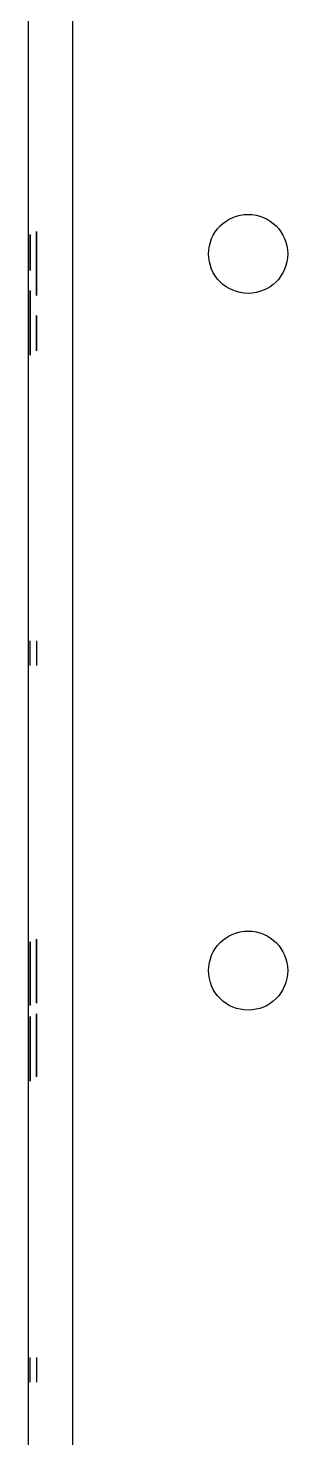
# Model space of a CAD drawing. Extents: x 8 to 102, y 11 to 162.
# Drawn here: x 65.576 to 66.209, y 100.219 to 103.661 of the extents above; entities that cross this region are included whole.
import ezdxf

# ---------------------------------------------------------------- set-up
doc = ezdxf.new("R2010")
doc.units = 0
doc.header["$MEASUREMENT"] = 0
doc.layers.add('TFR-TRI3', color=7, linetype='CONTINUOUS')

msp = doc.modelspace()

# ---------------------------------------------------------------- linework, layer by layer
at = {"layer": 'TFR-TRI3', "color": 113, "linetype": 'CONTINUOUS'}
for p, q in [((65.6848, 11.26), (65.6848, 107.017)), ((65.5763, 104.5872), (65.5763, 13.6943))]:
    msp.add_line(p, q, dxfattribs=at)
at = {"layer": 'TFR-TRI3', "color": 3, "linetype": 'CONTINUOUS'}
for p, q in [((65.5813, 103.1574), (65.5813, 103.1282)), ((65.5813, 103.1385), (65.5813, 103.1574)), ((65.5963, 103.1571), (65.5963, 103.1644)), ((65.5963, 103.1644), (65.5963, 103.1341)), ((65.5963, 103.1593), (65.5963, 103.1365)), ((65.5963, 103.1322), (65.5963, 103.1593)), ((65.5963, 103.1412), (65.5963, 103.1571)), ((65.5813, 103.1283), (65.5813, 103.1385)), ((65.5813, 103.1126), (65.5813, 103.1283)), ((65.5813, 103.1282), (65.5813, 103.116)), ((65.5963, 103.118), (65.5963, 103.1412)), ((65.5963, 103.1365), (65.5963, 103.0196)), ((65.5963, 103.1341), (65.5963, 103.1285)), ((65.5963, 103.1246), (65.5963, 103.1322)), ((65.5963, 103.1285), (65.5963, 103.1185)), ((65.5963, 103.1261), (65.5963, 103.1044)), ((65.5963, 103.1135), (65.5963, 103.1261)), ((65.5963, 103.1145), (65.5963, 103.1246)), ((65.5813, 103.116), (65.5813, 103.1005)), ((65.5813, 103.0927), (65.5813, 103.1126)), ((65.5813, 103.1005), (65.5813, 103.0843)), ((65.5813, 103.0698), (65.5813, 103.0927)), ((65.5963, 103.1185), (65.5963, 103.105)), ((65.5963, 103.0889), (65.5963, 103.118)), ((65.5963, 103.1026), (65.5963, 103.1145)), ((65.5963, 103.0196), (65.5963, 103.1135)), ((65.5963, 103.105), (65.5963, 103.0889)), ((65.5963, 103.1044), (65.5963, 103.0817)), ((65.5963, 103.0894), (65.5963, 103.1026)), ((65.5963, 103.0691), (65.5963, 103.0894)), ((65.5963, 103.0539), (65.5963, 103.0889)), ((65.5963, 103.0889), (65.5963, 103.0697)), ((65.5813, 103.0843), (65.5813, 103.0698)), ((65.5963, 103.0817), (65.5963, 103.0533)), ((65.5963, 103.0697), (65.5963, 103.0536)), ((65.5963, 103.0531), (65.5963, 103.0691)), ((65.5963, 103.0272), (65.5963, 103.0539)), ((65.5963, 103.0536), (65.5963, 103.0428)), ((65.5963, 103.0533), (65.5963, 103.0297)), ((65.5963, 103.0427), (65.5963, 103.0531)), ((65.5813, 103.0149), (65.5813, 103.0203)), ((65.5813, 103.0203), (65.5813, 103.0156)), ((65.5963, 103.0428), (65.5963, 103.0392)), ((65.5963, 103.0392), (65.5963, 103.0427)), ((65.5963, 103.0297), (65.5963, 103.0139)), ((65.5963, 103.0132), (65.5963, 103.0272)), ((65.5813, 103.0156), (65.5813, 103.0015)), ((65.5813, 102.9989), (65.5813, 103.0149)), ((65.5813, 103.0092), (65.5813, 102.9142)), ((65.5813, 102.8909), (65.5813, 103.0092)), ((65.5813, 103.0015), (65.5813, 102.9744)), ((65.5813, 102.9751), (65.5813, 102.9989)), ((65.5813, 102.9857), (65.5813, 102.9893)), ((65.5813, 102.9893), (65.5813, 102.9858)), ((65.5813, 102.9858), (65.5813, 102.9753)), ((65.5813, 102.9747), (65.5813, 102.9857)), ((65.5963, 103.0139), (65.5963, 103.0086)), ((65.5963, 103.0086), (65.5963, 103.0132)), ((65.5813, 102.9753), (65.5813, 102.9591)), ((65.5813, 102.9464), (65.5813, 102.9751)), ((65.5813, 102.9585), (65.5813, 102.9747)), ((65.5813, 102.9744), (65.5813, 102.939)), ((65.5813, 102.9591), (65.5813, 102.9386)), ((65.5813, 102.939), (65.5813, 102.9585)), ((65.5963, 102.9453), (65.5963, 102.9597)), ((65.5963, 102.9597), (65.5963, 102.937)), ((65.5813, 102.9234), (65.5813, 102.9464)), ((65.5813, 102.939), (65.5813, 102.9096)), ((65.5813, 102.9228), (65.5813, 102.939)), ((65.5813, 102.9386), (65.5813, 102.9251)), ((65.5813, 102.9251), (65.5813, 102.9131)), ((65.5813, 102.9014), (65.5813, 102.9234)), ((65.5813, 102.9091), (65.5813, 102.9228)), ((65.5813, 102.9142), (65.5813, 102.9014)), ((65.5963, 102.9293), (65.5963, 102.9453)), ((65.5963, 102.937), (65.5963, 102.9173)), ((65.5963, 102.914), (65.5963, 102.9293)), ((65.5963, 102.9173), (65.5963, 102.9019)), ((65.5963, 102.9019), (65.5963, 102.914)), ((65.5813, 102.9131), (65.5813, 102.903)), ((65.5813, 102.9096), (65.5813, 102.8861)), ((65.5813, 102.899), (65.5813, 102.9091)), ((65.5813, 102.903), (65.5813, 102.8953)), ((65.5813, 102.8933), (65.5813, 102.899)), ((65.5813, 102.8953), (65.5813, 102.8678)), ((65.5813, 102.8627), (65.5813, 102.8933)), ((65.5813, 102.8678), (65.5813, 102.8909)), ((65.5813, 102.8861), (65.5813, 102.87)), ((65.5963, 102.8731), (65.5963, 102.9019)), ((65.5963, 102.9019), (65.5963, 102.8917)), ((65.5963, 102.8917), (65.5963, 102.8731)), ((65.5813, 102.87), (65.5813, 102.8627)), ((65.5813, 102.105), (65.5813, 102.165)), ((65.5813, 102.105), (65.5813, 102.165)), ((65.5963, 102.1651), (65.5963, 102.1051)), ((65.5963, 102.1651), (65.5963, 102.1051)), ((65.5963, 101.4367), (65.5963, 101.4064)), ((65.5963, 101.4294), (65.5963, 101.4367)), ((65.5813, 101.4299), (65.5813, 101.4278)), ((65.5813, 101.4286), (65.5813, 101.4299)), ((65.5813, 101.4246), (65.5813, 101.4286)), ((65.5813, 101.4278), (65.5813, 101.4214)), ((65.5813, 101.4182), (65.5813, 101.4246)), ((65.5813, 101.4214), (65.5813, 101.4106)), ((65.5813, 101.4098), (65.5813, 101.4182)), ((65.5813, 101.4106), (65.5813, 101.3957)), ((65.5813, 101.3992), (65.5813, 101.4098)), ((65.5813, 101.3999), (65.5813, 101.3965)), ((65.5813, 101.3965), (65.5813, 101.3999)), ((65.5813, 101.386), (65.5813, 101.3992)), ((65.5963, 101.4316), (65.5963, 101.4087)), ((65.5963, 101.4044), (65.5963, 101.4316)), ((65.5963, 101.4135), (65.5963, 101.4294)), ((65.5963, 101.3902), (65.5963, 101.4135)), ((65.5963, 101.4087), (65.5963, 101.2918)), ((65.5963, 101.4064), (65.5963, 101.4007)), ((65.5963, 101.3968), (65.5963, 101.4044)), ((65.5963, 101.4007), (65.5963, 101.3907)), ((65.5813, 101.3965), (65.5813, 101.3862)), ((65.5813, 101.3862), (65.5813, 101.3965)), ((65.5813, 101.3957), (65.5813, 101.3763)), ((65.5813, 101.3709), (65.5813, 101.3862)), ((65.5813, 101.3862), (65.5813, 101.3708)), ((65.5813, 101.3704), (65.5813, 101.386)), ((65.5813, 101.3763), (65.5813, 101.3524)), ((65.5813, 101.3524), (65.5813, 101.3709)), ((65.5813, 101.3708), (65.5813, 101.3521)), ((65.5813, 101.3524), (65.5813, 101.3704)), ((65.5963, 101.3857), (65.5963, 101.3983)), ((65.5963, 101.3983), (65.5963, 101.3766)), ((65.5963, 101.3868), (65.5963, 101.3968)), ((65.5963, 101.3907), (65.5963, 101.3772)), ((65.5963, 101.3612), (65.5963, 101.3902)), ((65.5963, 101.3749), (65.5963, 101.3868)), ((65.5963, 101.2918), (65.5963, 101.3857)), ((65.5963, 101.3772), (65.5963, 101.3612)), ((65.5963, 101.3766), (65.5963, 101.3539)), ((65.5963, 101.3616), (65.5963, 101.3749)), ((65.5813, 101.3287), (65.5813, 101.3524)), ((65.5813, 101.3524), (65.5813, 101.3217)), ((65.5813, 101.3339), (65.5813, 101.3524)), ((65.5813, 101.3521), (65.5813, 101.334)), ((65.5813, 101.334), (65.5813, 101.32)), ((65.5813, 101.3186), (65.5813, 101.3339)), ((65.5963, 101.3413), (65.5963, 101.3616)), ((65.5963, 101.3262), (65.5963, 101.3612)), ((65.5963, 101.3612), (65.5963, 101.3419)), ((65.5963, 101.3539), (65.5963, 101.3256)), ((65.5963, 101.3419), (65.5963, 101.3259)), ((65.5963, 101.3253), (65.5963, 101.3413)), ((65.5813, 101.3094), (65.5813, 101.3287)), ((65.5813, 101.3217), (65.5813, 101.2984)), ((65.5813, 101.32), (65.5813, 101.3087)), ((65.5813, 101.3083), (65.5813, 101.3186)), ((65.5813, 101.2944), (65.5813, 101.3094)), ((65.5813, 101.3087), (65.5813, 101.3049)), ((65.5813, 101.3049), (65.5813, 101.3083)), ((65.5813, 101.2984), (65.5813, 101.2808)), ((65.5963, 101.2995), (65.5963, 101.3262)), ((65.5963, 101.3259), (65.5963, 101.3151)), ((65.5963, 101.3256), (65.5963, 101.302)), ((65.5963, 101.3149), (65.5963, 101.3253)), ((65.5963, 101.3151), (65.5963, 101.3115)), ((65.5963, 101.3115), (65.5963, 101.3149)), ((65.5963, 101.302), (65.5963, 101.2861)), ((65.5963, 101.2855), (65.5963, 101.2995)), ((65.5813, 101.2836), (65.5813, 101.2944)), ((65.5813, 101.2771), (65.5813, 101.2836)), ((65.5813, 101.2808), (65.5813, 101.2749)), ((65.5813, 101.2749), (65.5813, 101.2771)), ((65.5963, 101.2861), (65.5963, 101.2808)), ((65.5963, 101.2808), (65.5963, 101.2855)), ((65.5813, 101.2478), (65.5813, 101.2431)), ((65.5813, 101.2424), (65.5813, 101.2478)), ((65.5813, 101.2431), (65.5813, 101.2289)), ((65.5813, 101.2264), (65.5813, 101.2424)), ((65.5813, 101.1184), (65.5813, 101.2366)), ((65.5813, 101.2366), (65.5813, 101.1417)), ((65.5813, 101.2289), (65.5813, 101.2019)), ((65.5963, 101.2541), (65.5963, 101.2519)), ((65.5963, 101.2482), (65.5963, 101.2541)), ((65.5963, 101.2519), (65.5963, 101.2455)), ((65.5963, 101.2308), (65.5963, 101.2482)), ((65.5963, 101.2455), (65.5963, 101.2348)), ((65.5963, 101.2348), (65.5963, 101.2199)), ((65.5963, 101.2077), (65.5963, 101.2308)), ((65.5813, 101.2025), (65.5813, 101.2264)), ((65.5813, 101.2132), (65.5813, 101.2168)), ((65.5813, 101.2168), (65.5813, 101.2133)), ((65.5813, 101.2133), (65.5813, 101.2028)), ((65.5813, 101.2022), (65.5813, 101.2132)), ((65.5813, 101.2028), (65.5813, 101.1866)), ((65.5813, 101.1739), (65.5813, 101.2025)), ((65.5813, 101.186), (65.5813, 101.2022)), ((65.5813, 101.2019), (65.5813, 101.1665)), ((65.5963, 101.2244), (65.5963, 101.221)), ((65.5963, 101.2207), (65.5963, 101.2244)), ((65.5963, 101.221), (65.5963, 101.2108)), ((65.5963, 101.2095), (65.5963, 101.2207)), ((65.5963, 101.2199), (65.5963, 101.2009)), ((65.5963, 101.2108), (65.5963, 101.1957)), ((65.5963, 101.1956), (65.5963, 101.2095)), ((65.5963, 101.1774), (65.5963, 101.2077)), ((65.5963, 101.2009), (65.5963, 101.1774)), ((65.5963, 101.1957), (65.5963, 101.1774)), ((65.5963, 101.1777), (65.5963, 101.1956)), ((65.5813, 101.1866), (65.5813, 101.1661)), ((65.5813, 101.1665), (65.5813, 101.186)), ((65.5813, 101.1509), (65.5813, 101.1739)), ((65.5813, 101.1665), (65.5813, 101.1371)), ((65.5813, 101.1503), (65.5813, 101.1665)), ((65.5813, 101.1661), (65.5813, 101.1526)), ((65.5963, 101.1592), (65.5963, 101.1777)), ((65.5963, 101.1774), (65.5963, 101.1596)), ((65.5963, 101.1774), (65.5963, 101.1591)), ((65.5963, 101.1538), (65.5963, 101.1774)), ((65.5963, 101.1596), (65.5963, 101.1443)), ((65.5963, 101.144), (65.5963, 101.1592)), ((65.5963, 101.1591), (65.5963, 101.144)), ((65.5813, 101.1526), (65.5813, 101.1406)), ((65.5813, 101.1289), (65.5813, 101.1509)), ((65.5813, 101.1366), (65.5813, 101.1503)), ((65.5813, 101.1417), (65.5813, 101.1289)), ((65.5813, 101.1406), (65.5813, 101.1305)), ((65.5813, 101.1371), (65.5813, 101.1136)), ((65.5813, 101.1265), (65.5813, 101.1366)), ((65.5813, 101.1305), (65.5813, 101.1228)), ((65.5813, 101.1208), (65.5813, 101.1265)), ((65.5963, 101.1347), (65.5963, 101.1538)), ((65.5963, 101.1443), (65.5963, 101.1312)), ((65.5963, 101.1338), (65.5963, 101.144)), ((65.5963, 101.144), (65.5963, 101.1338)), ((65.5963, 101.1199), (65.5963, 101.1347)), ((65.5963, 101.1338), (65.5963, 101.1305)), ((65.5963, 101.1305), (65.5963, 101.1338)), ((65.5963, 101.1312), (65.5963, 101.1207)), ((65.5813, 101.1228), (65.5813, 101.0953)), ((65.5813, 101.0901), (65.5813, 101.1208)), ((65.5813, 101.0953), (65.5813, 101.1184)), ((65.5813, 101.1136), (65.5813, 101.0975)), ((65.5813, 101.0975), (65.5813, 101.0901)), ((65.5963, 101.1207), (65.5963, 101.1124)), ((65.5963, 101.1092), (65.5963, 101.1199)), ((65.5963, 101.1124), (65.5963, 101.1061)), ((65.5963, 101.1029), (65.5963, 101.1092)), ((65.5963, 101.1061), (65.5963, 101.1021)), ((65.5963, 101.1008), (65.5963, 101.1029)), ((65.5963, 101.1021), (65.5963, 101.1008)), ((65.5813, 100.355), (65.5813, 100.415)), ((65.5813, 100.355), (65.5813, 100.415)), ((65.5963, 100.4151), (65.5963, 100.3551)), ((65.5963, 100.4151), (65.5963, 100.3551))]:
    msp.add_line(p, q, dxfattribs=at)
at = {"layer": 'TFR-TRI3', "color": 113, "linetype": 'CONTINUOUS'}
for centre in [(66.1123, 103.11), (66.1123, 101.36)]:
    msp.add_circle(centre, 0.0965, dxfattribs=at)

doc.saveas('drawing.dxf')
